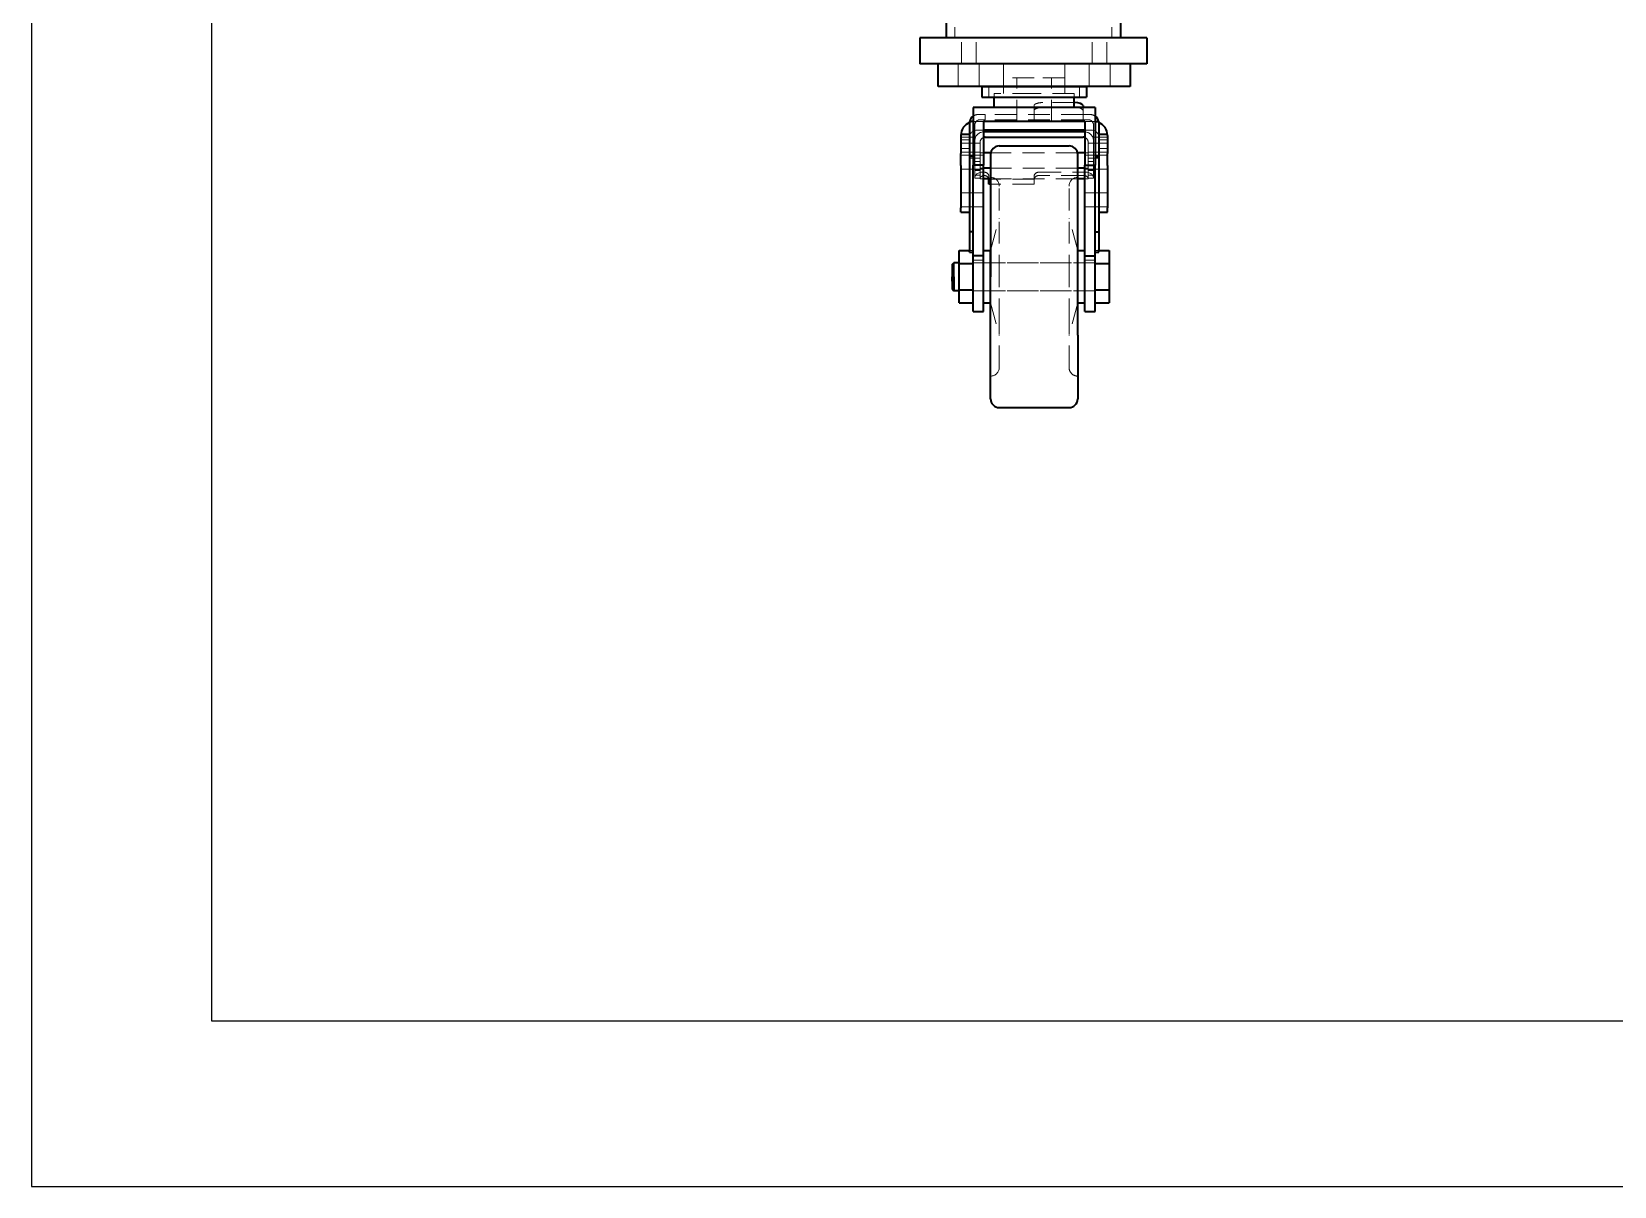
# Model space of a CAD drawing. Header units: millimetres. Extents: x -10155 to 20189, y -25550 to -22580.
# Drawn here: x -10155 to -9248, y -25550 to -24888 of the extents above; entities that cross this region are included whole.
import ezdxf

# ---------------------------------------------------------------- set-up
doc = ezdxf.new("R2010")
doc.units = ezdxf.units.MM
doc.linetypes.add('HIDDEN-HOKUTO', pattern=[3.8, 2.5, -1.3])
doc.layers.add('AM_HID', color=1, linetype='HIDDEN-HOKUTO', lineweight=25)
doc.layers.add('title_frame', color=7, linetype='Continuous')

msp = doc.modelspace()

# ---------------------------------------------------------------- linework, layer by layer
at = {"color": 7, "lineweight": 35}
for p, q in [((-9631.246, -24828.046), (-9631.246, -24891.046)), ((-9531.246, -24828.046), (-9531.246, -24891.046)), ((-9516.246, -24891.046), (-9646.246, -24891.046)), ((-9516.246, -24906.046), (-9646.246, -24906.046)), ((-9525.746, -24906.046), (-9635.746, -24906.046)), ((-9525.746, -24919.046), (-9635.746, -24919.046)), ((-9610.746, -24919.046), (-9580.746, -24919.046)), ((-9610.746, -24925.046), (-9580.746, -24925.046)), ((-9580.746, -24919.046), (-9550.746, -24919.046)), ((-9580.746, -24925.046), (-9550.746, -24925.046)), ((-9545.746, -24931.046), (-9615.746, -24931.046)), ((-9615.746, -24931.046), (-9615.746, -24964.046)), ((-9545.746, -24931.046), (-9545.746, -24964.046)), ((-9617.746, -24939.046), (-9617.746, -24959.046)), ((-9609.746, -24939.046), (-9609.746, -24964.046)), ((-9551.746, -24939.046), (-9609.746, -24939.046)), ((-9551.746, -24944.046), (-9609.746, -24944.046)), ((-9551.746, -24945.046), (-9609.746, -24945.046)), ((-9551.746, -24939.046), (-9551.746, -24964.046)), ((-9543.746, -24939.046), (-9543.746, -24959.046)), ((-9608.746, -24948.046), (-9552.746, -24948.046)), ((-9600.746, -24953.046), (-9560.746, -24953.046)), ((-9617.746, -24959.046), (-9617.746, -25002.348)), ((-9605.746, -24958.046), (-9605.746, -25028.046)), ((-9555.746, -25028.046), (-9555.746, -24958.046)), ((-9543.746, -24959.046), (-9543.746, -25002.348)), ((-9622.746, -24964.2), (-9622.746, -24988.546)), ((-9615.746, -25016.099), (-9615.746, -24964.046)), ((-9609.746, -25016.099), (-9609.746, -24964.046)), ((-9551.746, -25016.099), (-9551.746, -24964.046)), ((-9545.746, -25016.099), (-9545.746, -24964.046)), ((-9538.746, -24964.2), (-9538.746, -24988.546)), ((-9615.746, -25045.703), (-9615.746, -25016.099)), ((-9609.746, -25045.703), (-9609.746, -25016.099)), ((-9551.746, -25035.238), (-9551.746, -25013.046)), ((-9551.746, -25045.703), (-9551.746, -25016.099)), ((-9545.746, -25045.703), (-9545.746, -25016.099)), ((-9605.746, -25061.606), (-9605.746, -25028.046)), ((-9555.746, -25061.606), (-9555.746, -25028.046)), ((-9605.746, -25098.046), (-9605.746, -25061.606)), ((-9555.746, -25061.606), (-9555.746, -25098.046)), ((-9600.746, -25103.046), (-9560.746, -25103.046)), ((-9600.746, -25103.046), (-9560.746, -25103.046))]:
    msp.add_line(p, q, dxfattribs=at)
at = {"color": 7, "lineweight": 35, "ltscale": 0.375}
for p, q in [((-9646.246, -24891.046), (-9646.246, -24906.046)), ((-9516.246, -24891.046), (-9516.246, -24906.046)), ((-9623.746, -25035.546), (-9623.746, -25020.546)), ((-9615.746, -25035.546), (-9615.746, -25020.546)), ((-9537.746, -25020.546), (-9537.746, -25035.546))]:
    msp.add_line(p, q, dxfattribs=at)
at = {"color": 7, "lineweight": 35, "ltscale": 0.325}
for p, q in [((-9635.746, -24919.046), (-9635.746, -24906.046)), ((-9525.746, -24906.046), (-9525.746, -24919.046))]:
    msp.add_line(p, q, dxfattribs=at)
at = {"color": 7, "lineweight": 35, "ltscale": 0.15}
for p, q in [((-9610.746, -24919.046), (-9610.746, -24925.046)), ((-9610.746, -24919.046), (-9610.746, -24925.046)), ((-9603.746, -24931.046), (-9603.746, -24925.046)), ((-9557.746, -24931.046), (-9557.746, -24925.046)), ((-9550.746, -24919.046), (-9550.746, -24925.046)), ((-9609.746, -24964.046), (-9615.746, -24964.046)), ((-9551.746, -24964.046), (-9545.746, -24964.046)), ((-9623.746, -25013.046), (-9617.746, -25013.046)), ((-9609.746, -25016.099), (-9615.746, -25016.099)), ((-9551.746, -25016.099), (-9545.746, -25016.099)), ((-9543.746, -25013.046), (-9537.746, -25013.046)), ((-9615.746, -25048.046), (-9609.746, -25048.046)), ((-9551.746, -25048.046), (-9545.746, -25048.046))]:
    msp.add_line(p, q, dxfattribs=at)
at = {"color": 7, "lineweight": 35, "ltscale": 0.150012}
msp.add_line((-9603.746, -24931.046), (-9603.746, -24925.046), dxfattribs=at)
at = {"color": 7, "lineweight": 35, "ltscale": 0.028255}
msp.add_line((-9552.746, -24929.916), (-9552.746, -24931.046), dxfattribs=at)
at = {"color": 7, "lineweight": 35, "ltscale": 0.05}
for p, q in [((-9615.746, -24939.046), (-9617.746, -24939.046)), ((-9545.746, -24939.046), (-9543.746, -24939.046)), ((-9615.746, -24959.046), (-9617.746, -24959.046)), ((-9545.746, -24959.046), (-9543.746, -24959.046)), ((-9615.746, -25002.348), (-9617.746, -25002.348)), ((-9545.746, -25002.348), (-9543.746, -25002.348)), ((-9617.746, -25014.041), (-9615.746, -25014.041)), ((-9545.746, -25014.041), (-9543.746, -25014.041))]:
    msp.add_line(p, q, dxfattribs=at)
at = {"color": 7, "lineweight": 35, "ltscale": 0.258076}
for p, q in [((-9622.746, -24947.046), (-9622.746, -24957.369)), ((-9538.746, -24947.046), (-9538.746, -24957.369))]:
    msp.add_line(p, q, dxfattribs=at)
at = {"color": 7, "lineweight": 35, "ltscale": 0.124512}
msp.add_line((-9617.745, -24946.477), (-9622.726, -24946.477), dxfattribs=at)
at = {"color": 7, "lineweight": 35, "ltscale": 0.000395203}
msp.add_line((-9617.746, -24948.03), (-9617.746, -24948.046), dxfattribs=at)
at = {"color": 7, "lineweight": 35, "ltscale": 0.124475}
msp.add_line((-9538.766, -24946.477), (-9543.745, -24946.477), dxfattribs=at)
at = {"color": 7, "lineweight": 35, "ltscale": 0.170753}
for p, q in [((-9622.746, -24964.2), (-9622.746, -24957.369)), ((-9538.746, -24964.2), (-9538.746, -24957.369))]:
    msp.add_line(p, q, dxfattribs=at)
at = {"color": 7, "lineweight": 35, "ltscale": 0.102808}
for p, q in [((-9605.633, -24956.993), (-9609.746, -24956.993)), ((-9551.746, -24956.993), (-9555.858, -24956.993))]:
    msp.add_line(p, q, dxfattribs=at)
at = {"color": 7, "lineweight": 35, "ltscale": 0.1}
for p, q in [((-9605.746, -24965.827), (-9609.746, -24965.827)), ((-9605.745, -24971.973), (-9609.745, -24971.973)), ((-9551.746, -24965.827), (-9555.746, -24965.827)), ((-9551.745, -24971.973), (-9555.745, -24971.973)), ((-9609.746, -25013.046), (-9605.746, -25013.046)), ((-9555.746, -25013.046), (-9551.746, -25013.046)), ((-9609.746, -25043.046), (-9605.746, -25043.046)), ((-9609.746, -25043.046), (-9605.746, -25043.046)), ((-9555.746, -25043.046), (-9551.746, -25043.046)), ((-9555.746, -25043.046), (-9551.746, -25043.046))]:
    msp.add_line(p, q, dxfattribs=at)
at = {"color": 7, "lineweight": 35, "ltscale": 0.069804}
msp.add_line((-9606.746, -24975.046), (-9606.746, -24972.254), dxfattribs=at)
at = {"color": 7, "lineweight": 35, "ltscale": 0.025012}
msp.add_line((-9605.745, -24975.046), (-9606.746, -24975.046), dxfattribs=at)
at = {"color": 7, "lineweight": 35, "ltscale": 0.0625}
for p, q in [((-9622.746, -24991.046), (-9622.746, -24988.546)), ((-9538.746, -24991.046), (-9538.746, -24988.546))]:
    msp.add_line(p, q, dxfattribs=at)
at = {"color": 7, "lineweight": 35, "ltscale": 0.125}
for p, q in [((-9622.746, -24991.046), (-9617.746, -24991.046)), ((-9543.746, -24991.046), (-9538.746, -24991.046))]:
    msp.add_line(p, q, dxfattribs=at)
at = {"color": 7, "lineweight": 35, "ltscale": 0.255734}
for p, q in [((-9617.746, -25002.348), (-9617.746, -25012.577)), ((-9543.746, -25002.348), (-9543.746, -25012.577))]:
    msp.add_line(p, q, dxfattribs=at)
at = {"color": 7, "lineweight": 35, "ltscale": 0.187502}
for p, q in [((-9623.746, -25020.546), (-9623.746, -25013.046)), ((-9537.746, -25013.046), (-9537.746, -25020.546))]:
    msp.add_line(p, q, dxfattribs=at)
at = {"color": 7, "lineweight": 35, "ltscale": 0.036612}
for p, q in [((-9617.746, -25014.041), (-9617.746, -25012.577)), ((-9543.746, -25014.041), (-9543.746, -25012.577))]:
    msp.add_line(p, q, dxfattribs=at)
at = {"color": 7, "lineweight": 35, "ltscale": 0.162624}
msp.add_line((-9615.746, -25020.546), (-9615.746, -25014.041), dxfattribs=at)
at = {"color": 7, "lineweight": 35, "ltscale": 0.045906}
msp.add_line((-9605.746, -25014.883), (-9605.746, -25013.046), dxfattribs=at)
at = {"color": 7, "lineweight": 35, "ltscale": 0.223517}
msp.add_line((-9605.746, -25023.823), (-9605.746, -25014.883), dxfattribs=at)
at = {"color": 7, "lineweight": 35, "ltscale": 0.035355}
for p, q in [((-9627.746, -25021.046), (-9626.746, -25020.046)), ((-9627.746, -25035.046), (-9626.746, -25036.046))]:
    msp.add_line(p, q, dxfattribs=at)
at = {"color": 7, "lineweight": 35, "ltscale": 0.175}
msp.add_line((-9627.746, -25021.046), (-9627.746, -25028.046), dxfattribs=at)
at = {"color": 7, "lineweight": 35, "ltscale": 0.2}
for p, q in [((-9626.746, -25028.046), (-9626.746, -25020.046)), ((-9623.746, -25020.546), (-9615.746, -25020.546)), ((-9545.746, -25020.546), (-9537.746, -25020.546)), ((-9623.746, -25035.546), (-9615.746, -25035.546)), ((-9545.746, -25035.546), (-9537.746, -25035.546)), ((-9623.746, -25043.046), (-9615.746, -25043.046)), ((-9623.746, -25043.046), (-9615.746, -25043.046)), ((-9545.746, -25043.046), (-9537.746, -25043.046)), ((-9545.746, -25043.046), (-9537.746, -25043.046))]:
    msp.add_line(p, q, dxfattribs=at)
at = {"color": 7, "lineweight": 35, "ltscale": 0.075}
for p, q in [((-9623.746, -25020.046), (-9626.746, -25020.046)), ((-9623.746, -25036.046), (-9626.746, -25036.046)), ((-9623.746, -25036.046), (-9626.746, -25036.046))]:
    msp.add_line(p, q, dxfattribs=at)
at = {"color": 7, "lineweight": 35, "ltscale": 0.14574}
msp.add_line((-9605.746, -25029.653), (-9605.746, -25023.823), dxfattribs=at)
at = {"color": 7, "lineweight": 35, "ltscale": 0.061963}
msp.add_line((-9627.746, -25030.525), (-9627.746, -25028.046), dxfattribs=at)
at = {"color": 7, "lineweight": 35, "ltscale": 0.113037}
msp.add_line((-9627.746, -25030.525), (-9627.746, -25035.046), dxfattribs=at)
at = {"color": 7, "lineweight": 35, "ltscale": 0.035357}
msp.add_line((-9627.746, -25035.046), (-9626.746, -25036.046), dxfattribs=at)
at = {"color": 7, "lineweight": 35, "ltscale": 0.070816}
msp.add_line((-9626.746, -25028.046), (-9626.746, -25030.879), dxfattribs=at)
at = {"color": 7, "lineweight": 35, "ltscale": 0.129184}
msp.add_line((-9626.746, -25030.879), (-9626.746, -25036.046), dxfattribs=at)
at = {"color": 7, "lineweight": 35, "ltscale": 0.1875}
for p, q in [((-9623.746, -25043.046), (-9623.746, -25035.546)), ((-9615.746, -25043.046), (-9615.746, -25035.546)), ((-9537.746, -25035.546), (-9537.746, -25043.046))]:
    msp.add_line(p, q, dxfattribs=at)
at = {"color": 7, "lineweight": 35, "ltscale": 0.139624}
msp.add_line((-9605.746, -25035.238), (-9605.746, -25029.653), dxfattribs=at)
at = {"color": 7, "lineweight": 35, "ltscale": 0.195215}
for p, q in [((-9605.746, -25043.046), (-9605.746, -25035.238)), ((-9551.746, -25043.046), (-9551.746, -25035.238))]:
    msp.add_line(p, q, dxfattribs=at)
at = {"color": 7, "lineweight": 35, "ltscale": 0.058578}
for p, q in [((-9615.746, -25048.046), (-9615.746, -25045.703)), ((-9609.746, -25048.046), (-9609.746, -25045.703)), ((-9551.746, -25048.046), (-9551.746, -25045.703)), ((-9545.746, -25048.046), (-9545.746, -25045.703))]:
    msp.add_line(p, q, dxfattribs=at)
at = {"color": 7, "lineweight": 35}
for centre, radius, start, end in [((-9612.746, -24940.046), 5, 126.862691, 168.456903), ((-9548.746, -24940.046), 5, 11.537603, 53.122893), ((-9614.746, -24947.046), 8, 112.020614, 179.999991), ((-9546.746, -24947.046), 8, 359.999997, 67.971987), ((-9608.746, -24951.046), 3, 89.999996, 109.460803), ((-9600.746, -24958.046), 5, 89.999996, 179.999991), ((-9560.746, -24958.046), 5, 359.999997, 89.999996), ((-9552.746, -24951.046), 3, 70.518363, 89.999996), ((-9600.746, -25098.046), 5, 179.999991, 269.999997), ((-9600.746, -25098.046), 5, 179.999991, 269.999997), ((-9560.746, -25098.046), 5, 269.999997, 359.999997)]:
    msp.add_arc(centre, radius, start, end, dxfattribs=at)
for centre, major_axis, ratio, end_param in [((-9557.746, -24929.916), (-5, 0), 0.3420201, 4.712389), ((-9609.746, -24972.254), (-3, 0), 0.7660444, 3.264376)]:
    msp.add_ellipse(centre, major_axis=major_axis, ratio=ratio, start_param=3.1415927, end_param=end_param, dxfattribs=at)
at = {"layer": 'AM_HID', "color": 1, "lineweight": 13, "ltscale": 5}
for p, q in [((-9626.246, -24828.046), (-9626.246, -24891.046)), ((-9536.246, -24828.046), (-9536.246, -24891.046)), ((-9631.246, -24891.046), (-9626.852, -24891.046)), ((-9626.852, -24891.046), (-9616.246, -24891.046)), ((-9622.434, -24906.046), (-9622.434, -24891.046)), ((-9622.434, -24906.046), (-9622.434, -24891.046)), ((-9622.434, -24906.046), (-9622.434, -24891.046)), ((-9622.434, -24906.046), (-9622.434, -24891.046)), ((-9546.246, -24891.046), (-9616.246, -24891.046)), ((-9614.058, -24906.046), (-9614.058, -24891.046)), ((-9614.058, -24906.046), (-9614.058, -24891.046)), ((-9614.058, -24906.046), (-9614.058, -24891.046)), ((-9614.058, -24906.046), (-9614.058, -24891.046)), ((-9547.434, -24906.046), (-9547.434, -24891.046)), ((-9547.434, -24906.046), (-9547.434, -24891.046)), ((-9547.434, -24906.046), (-9547.434, -24891.046)), ((-9547.434, -24906.046), (-9547.434, -24891.046)), ((-9546.246, -24891.046), (-9535.639, -24891.046)), ((-9539.058, -24906.046), (-9539.058, -24891.046)), ((-9539.058, -24906.046), (-9539.058, -24891.046)), ((-9539.058, -24906.046), (-9539.058, -24891.046)), ((-9539.058, -24906.046), (-9539.058, -24891.046)), ((-9535.639, -24891.046), (-9531.246, -24891.046)), ((-9624.246, -24906.046), (-9624.246, -24919.046)), ((-9624.246, -24906.046), (-9624.246, -24919.046)), ((-9624.246, -24906.046), (-9624.246, -24919.046)), ((-9624.246, -24906.046), (-9624.246, -24919.046)), ((-9612.246, -24906.046), (-9612.246, -24919.046)), ((-9612.246, -24906.046), (-9612.246, -24919.046)), ((-9612.246, -24906.046), (-9612.246, -24919.046)), ((-9612.246, -24906.046), (-9612.246, -24919.046)), ((-9598.246, -24919.046), (-9598.246, -24906.046)), ((-9598.246, -24919.046), (-9598.246, -24906.046)), ((-9563.246, -24919.046), (-9563.246, -24906.046)), ((-9563.246, -24919.046), (-9563.246, -24906.046)), ((-9549.246, -24906.046), (-9549.246, -24919.046)), ((-9549.246, -24906.046), (-9549.246, -24919.046)), ((-9549.246, -24906.046), (-9549.246, -24919.046)), ((-9549.246, -24906.046), (-9549.246, -24919.046)), ((-9537.246, -24906.046), (-9537.246, -24919.046)), ((-9537.246, -24906.046), (-9537.246, -24919.046)), ((-9537.246, -24906.046), (-9537.246, -24919.046)), ((-9537.246, -24906.046), (-9537.246, -24919.046)), ((-9580.746, -24914.046), (-9598.246, -24914.046)), ((-9598.246, -24923.046), (-9598.246, -24914.046)), ((-9598.246, -24923.046), (-9598.246, -24914.046)), ((-9590.746, -24939.046), (-9590.746, -24914.046)), ((-9590.746, -24939.046), (-9590.746, -24914.046)), ((-9563.246, -24914.046), (-9580.746, -24914.046)), ((-9570.746, -24939.046), (-9570.746, -24914.046)), ((-9570.746, -24939.046), (-9570.746, -24914.046)), ((-9563.246, -24923.046), (-9563.246, -24914.046)), ((-9563.246, -24923.046), (-9563.246, -24914.046)), ((-9606.746, -24919.046), (-9606.746, -24925.046)), ((-9606.746, -24919.046), (-9606.746, -24925.046)), ((-9580.746, -24923.046), (-9603.746, -24923.046)), ((-9603.746, -24925.046), (-9603.746, -24923.046)), ((-9603.746, -24925.046), (-9603.746, -24923.046)), ((-9557.746, -24923.046), (-9580.746, -24923.046)), ((-9557.746, -24925.046), (-9557.746, -24923.046)), ((-9557.746, -24931.046), (-9557.746, -24923.046)), ((-9554.746, -24919.046), (-9554.746, -24925.046)), ((-9554.746, -24919.046), (-9554.746, -24925.046)), ((-9550.746, -24919.046), (-9550.746, -24925.046)), ((-9611.746, -24935.046), (-9612.746, -24935.046)), ((-9608.746, -24935.046), (-9611.746, -24935.046)), ((-9552.746, -24935.046), (-9608.746, -24935.046)), ((-9608.746, -24938.046), (-9608.746, -24935.046)), ((-9580.746, -24929.916), (-9580.746, -24935.046)), ((-9580.746, -24938.046), (-9580.746, -24935.046)), ((-9557.746, -24928.206), (-9575.746, -24928.206)), ((-9557.746, -24931.025), (-9575.746, -24931.025)), ((-9552.746, -24931.046), (-9552.746, -24935.046)), ((-9549.746, -24935.046), (-9552.746, -24935.046)), ((-9552.746, -24938.046), (-9552.746, -24935.046)), ((-9549.746, -24935.046), (-9548.746, -24935.046)), ((-9615.746, -24939.046), (-9609.746, -24939.046)), ((-9615.746, -24939.046), (-9609.746, -24939.046)), ((-9609.746, -24939.046), (-9614.746, -24939.046)), ((-9614.746, -24941.046), (-9614.746, -24948.046)), ((-9609.746, -24944.046), (-9613.746, -24944.046)), ((-9608.746, -24938.046), (-9611.746, -24938.046)), ((-9552.746, -24938.046), (-9608.746, -24938.046)), ((-9549.746, -24938.046), (-9552.746, -24938.046)), ((-9551.746, -24939.046), (-9545.746, -24939.046)), ((-9551.746, -24939.046), (-9545.746, -24939.046)), ((-9547.746, -24944.046), (-9551.746, -24944.046)), ((-9546.746, -24939.046), (-9551.745, -24939.046)), ((-9546.746, -24941.046), (-9546.746, -24948.046)), ((-9617.746, -24948.046), (-9622.746, -24948.046)), ((-9622.746, -24949.546), (-9617.746, -24949.546)), ((-9622.746, -24951.546), (-9617.746, -24951.546)), ((-9614.746, -24948.046), (-9617.746, -24948.046)), ((-9614.746, -24948.046), (-9617.746, -24948.046)), ((-9614.746, -24951.546), (-9617.746, -24951.546)), ((-9614.746, -24951.546), (-9617.746, -24951.546)), ((-9617.425, -24946.477), (-9617.745, -24946.477)), ((-9614.746, -24948.046), (-9614.746, -24956.756)), ((-9614.746, -24950.046), (-9614.746, -24956.046)), ((-9611.746, -24951.546), (-9614.746, -24951.546)), ((-9611.746, -24951.046), (-9611.746, -24956.046)), ((-9600.746, -24953.046), (-9560.746, -24953.046)), ((-9549.746, -24956.046), (-9549.746, -24951.046)), ((-9546.746, -24951.546), (-9549.746, -24951.546)), ((-9543.746, -24948.046), (-9546.746, -24948.046)), ((-9543.746, -24948.046), (-9546.746, -24948.046)), ((-9546.746, -24948.046), (-9546.746, -24956.756)), ((-9546.746, -24950.046), (-9546.746, -24956.046)), ((-9543.746, -24951.546), (-9546.746, -24951.546)), ((-9543.746, -24951.546), (-9546.746, -24951.546)), ((-9543.745, -24946.477), (-9544.066, -24946.477)), ((-9543.746, -24948.046), (-9538.746, -24948.046)), ((-9543.746, -24949.546), (-9538.746, -24949.546)), ((-9543.746, -24951.546), (-9538.746, -24951.546)), ((-9622.746, -24954.546), (-9617.746, -24954.546)), ((-9622.746, -24956.546), (-9617.746, -24956.546)), ((-9622.746, -24958.396), (-9617.746, -24958.396)), ((-9614.746, -24956.546), (-9617.746, -24956.546)), ((-9614.746, -24956.546), (-9617.746, -24956.546)), ((-9617.746, -24958.396), (-9609.746, -24958.396)), ((-9617.746, -24958.396), (-9609.746, -24958.396)), ((-9615.746, -24959.046), (-9617.746, -24959.046)), ((-9614.746, -24960.046), (-9617.746, -24960.046)), ((-9614.746, -24956.046), (-9614.746, -24960.046)), ((-9611.746, -24956.546), (-9614.746, -24956.546)), ((-9614.746, -24956.756), (-9614.746, -24960.046)), ((-9614.746, -24960.046), (-9614.746, -24968.473)), ((-9611.746, -24960.046), (-9614.746, -24960.046)), ((-9611.746, -24961.993), (-9614.746, -24961.993)), ((-9614.746, -24961.993), (-9614.746, -24964.493)), ((-9611.746, -24961.993), (-9614.746, -24961.993)), ((-9611.746, -24960.046), (-9611.746, -24956.046)), ((-9611.746, -24964.493), (-9611.746, -24956.993)), ((-9609.746, -24956.993), (-9611.746, -24956.993)), ((-9611.746, -24960.046), (-9611.746, -24968.473)), ((-9555.858, -24956.993), (-9605.633, -24956.993)), ((-9549.746, -24956.993), (-9551.746, -24956.993)), ((-9551.746, -24958.396), (-9543.746, -24958.396)), ((-9551.746, -24958.396), (-9543.746, -24958.396)), ((-9549.746, -24956.046), (-9549.746, -24960.046)), ((-9546.746, -24956.546), (-9549.746, -24956.546)), ((-9549.746, -24956.993), (-9549.746, -24964.493)), ((-9546.746, -24960.046), (-9549.746, -24960.046)), ((-9549.746, -24960.046), (-9549.746, -24968.473)), ((-9546.746, -24961.993), (-9549.746, -24961.993)), ((-9546.746, -24961.993), (-9549.746, -24961.993)), ((-9546.746, -24956.046), (-9546.746, -24960.046)), ((-9543.746, -24956.546), (-9546.746, -24956.546)), ((-9543.746, -24956.546), (-9546.746, -24956.546)), ((-9546.746, -24956.756), (-9546.746, -24960.046)), ((-9543.746, -24960.046), (-9546.746, -24960.046)), ((-9546.746, -24960.046), (-9546.746, -24968.473)), ((-9546.746, -24961.993), (-9546.746, -24964.493)), ((-9545.746, -24959.046), (-9543.746, -24959.046)), ((-9543.746, -24954.546), (-9538.746, -24954.546)), ((-9543.746, -24956.546), (-9538.746, -24956.546)), ((-9543.746, -24958.396), (-9538.746, -24958.396)), ((-9622.746, -24966.396), (-9617.746, -24966.396)), ((-9617.746, -24966.396), (-9609.746, -24966.396)), ((-9617.746, -24966.396), (-9609.746, -24966.396)), ((-9609.746, -24964.046), (-9615.746, -24964.046)), ((-9614.746, -24964.493), (-9614.746, -24966.993)), ((-9611.746, -24966.993), (-9614.746, -24966.993)), ((-9611.746, -24966.993), (-9614.746, -24966.993)), ((-9611.746, -24967.193), (-9614.746, -24967.193)), ((-9614.746, -24968.473), (-9614.746, -24969.902)), ((-9614.746, -24970.106), (-9614.746, -24969.902)), ((-9611.746, -24969.902), (-9614.746, -24969.902)), ((-9614.746, -24970.106), (-9614.746, -24971.535)), ((-9611.746, -24971.535), (-9614.746, -24971.535)), ((-9611.746, -24965.827), (-9611.746, -24964.493)), ((-9609.746, -24965.827), (-9611.746, -24965.827)), ((-9611.746, -24965.827), (-9611.746, -24971.973)), ((-9611.746, -24968.473), (-9611.746, -24969.902)), ((-9611.746, -24970.106), (-9611.746, -24969.902)), ((-9611.746, -24970.106), (-9611.746, -24971.535)), ((-9609.745, -24971.973), (-9611.746, -24971.973)), ((-9606.746, -24970.326), (-9606.746, -24972.254)), ((-9580.746, -24972.046), (-9606.746, -24972.046)), ((-9555.746, -24965.827), (-9605.746, -24965.827)), ((-9555.745, -24971.973), (-9605.745, -24971.973)), ((-9580.746, -24970.326), (-9580.746, -24972.254)), ((-9580.746, -24975.046), (-9580.746, -24972.254)), ((-9577.746, -24968.028), (-9551.746, -24968.028)), ((-9552.746, -24969.956), (-9577.746, -24969.956)), ((-9551.746, -24964.046), (-9545.746, -24964.046)), ((-9549.746, -24965.827), (-9551.746, -24965.827)), ((-9551.746, -24966.396), (-9543.746, -24966.396)), ((-9551.746, -24966.396), (-9543.746, -24966.396)), ((-9549.746, -24971.973), (-9551.745, -24971.973)), ((-9549.746, -24964.493), (-9549.746, -24965.827)), ((-9549.746, -24965.827), (-9549.746, -24971.973)), ((-9546.746, -24966.993), (-9549.746, -24966.993)), ((-9546.746, -24966.993), (-9549.746, -24966.993)), ((-9546.746, -24967.193), (-9549.746, -24967.193)), ((-9549.746, -24968.473), (-9549.746, -24969.902)), ((-9549.746, -24970.106), (-9549.746, -24969.902)), ((-9546.746, -24969.902), (-9549.746, -24969.902)), ((-9549.746, -24970.106), (-9549.746, -24971.535)), ((-9546.746, -24971.535), (-9549.746, -24971.535)), ((-9546.746, -24964.493), (-9546.746, -24966.993)), ((-9546.746, -24968.473), (-9546.746, -24969.902)), ((-9546.746, -24970.106), (-9546.746, -24969.902)), ((-9546.746, -24970.106), (-9546.746, -24971.535)), ((-9543.746, -24966.396), (-9538.746, -24966.396)), ((-9622.746, -24980.046), (-9617.746, -24980.046)), ((-9617.746, -24980.046), (-9609.746, -24980.046)), ((-9617.746, -24980.046), (-9609.746, -24980.046)), ((-9580.746, -24975.046), (-9605.745, -24975.046)), ((-9600.746, -25028.046), (-9600.746, -24976.046)), ((-9560.746, -25028.046), (-9560.746, -24976.046)), ((-9551.746, -24980.046), (-9543.746, -24980.046)), ((-9551.746, -24980.046), (-9543.746, -24980.046)), ((-9543.746, -24980.046), (-9538.746, -24980.046)), ((-9622.746, -24988.046), (-9617.746, -24988.046)), ((-9617.746, -24988.046), (-9609.746, -24988.046)), ((-9617.746, -24988.046), (-9609.746, -24988.046)), ((-9551.746, -24988.046), (-9543.746, -24988.046)), ((-9551.746, -24988.046), (-9543.746, -24988.046)), ((-9543.746, -24988.046), (-9538.746, -24988.046)), ((-9605.746, -25013.046), (-9600.746, -24994.386)), ((-9605.746, -25013.046), (-9600.746, -24994.386)), ((-9555.746, -25013.046), (-9560.746, -24994.386)), ((-9555.746, -25013.046), (-9560.746, -24994.386)), ((-9615.746, -25002.348), (-9617.746, -25002.348)), ((-9545.746, -25002.348), (-9543.746, -25002.348)), ((-9623.746, -25013.046), (-9615.746, -25013.046)), ((-9617.746, -25013.046), (-9615.746, -25013.046)), ((-9617.746, -25014.041), (-9615.746, -25014.041)), ((-9615.746, -25014.041), (-9615.746, -25013.046)), ((-9609.746, -25016.099), (-9615.746, -25016.099)), ((-9609.746, -25035.238), (-9609.746, -25013.046)), ((-9609.746, -25013.046), (-9605.746, -25013.046)), ((-9605.746, -25020.855), (-9605.746, -25013.046)), ((-9605.746, -25020.855), (-9605.746, -25013.046)), ((-9605.746, -25023.823), (-9605.746, -25014.883)), ((-9555.746, -25035.238), (-9555.746, -25013.046)), ((-9555.746, -25013.046), (-9555.746, -25035.238)), ((-9555.746, -25013.046), (-9551.746, -25013.046)), ((-9551.746, -25016.099), (-9545.746, -25016.099)), ((-9545.746, -25013.046), (-9545.746, -25020.546)), ((-9545.746, -25013.046), (-9543.746, -25013.046)), ((-9545.746, -25013.046), (-9537.746, -25013.046)), ((-9545.746, -25014.041), (-9543.746, -25014.041)), ((-9627.746, -25021.046), (-9626.746, -25020.046)), ((-9626.746, -25028.046), (-9626.746, -25020.046)), ((-9626.746, -25028.046), (-9626.746, -25020.046)), ((-9623.746, -25020.046), (-9626.746, -25020.046)), ((-9623.746, -25020.546), (-9615.746, -25020.546)), ((-9623.746, -25020.546), (-9615.746, -25020.546)), ((-9623.746, -25020.546), (-9615.746, -25020.546)), ((-9609.746, -25018.552), (-9615.746, -25018.552)), ((-9609.746, -25018.552), (-9615.746, -25018.552)), ((-9615.746, -25020.046), (-9609.746, -25020.046)), ((-9545.746, -25020.046), (-9615.746, -25020.046)), ((-9615.746, -25020.046), (-9609.746, -25020.046)), ((-9545.746, -25020.046), (-9615.746, -25020.046)), ((-9609.746, -25020.046), (-9551.746, -25020.046)), ((-9609.746, -25020.046), (-9551.746, -25020.046)), ((-9605.746, -25026.44), (-9605.746, -25020.855)), ((-9605.746, -25026.44), (-9605.746, -25020.855)), ((-9605.746, -25029.653), (-9605.746, -25023.823)), ((-9605.746, -25032.269), (-9605.746, -25026.44)), ((-9605.746, -25032.269), (-9605.746, -25026.44)), ((-9555.746, -25020.855), (-9555.746, -25043.046)), ((-9555.746, -25020.855), (-9555.746, -25043.046)), ((-9551.746, -25018.552), (-9545.746, -25018.552)), ((-9551.746, -25018.552), (-9545.746, -25018.552)), ((-9551.746, -25020.046), (-9545.746, -25020.046)), ((-9551.746, -25020.046), (-9545.746, -25020.046)), ((-9545.746, -25020.546), (-9545.746, -25035.546)), ((-9545.746, -25020.546), (-9537.746, -25020.546)), ((-9545.746, -25020.546), (-9537.746, -25020.546)), ((-9545.746, -25020.546), (-9537.746, -25020.546)), ((-9626.746, -25030.77), (-9626.746, -25028.046)), ((-9626.746, -25030.77), (-9626.746, -25028.046)), ((-9626.746, -25028.046), (-9626.746, -25030.879)), ((-9626.746, -25033.169), (-9626.746, -25030.77)), ((-9626.746, -25033.169), (-9626.746, -25030.77)), ((-9626.746, -25030.879), (-9626.746, -25036.046)), ((-9626.746, -25033.169), (-9626.746, -25035.916)), ((-9626.746, -25033.169), (-9626.746, -25035.916)), ((-9626.746, -25035.916), (-9626.746, -25036.046)), ((-9626.746, -25035.916), (-9626.746, -25036.046)), ((-9623.746, -25035.546), (-9615.746, -25035.546)), ((-9623.746, -25035.546), (-9615.746, -25035.546)), ((-9623.746, -25035.546), (-9615.746, -25035.546)), ((-9615.746, -25036.046), (-9609.746, -25036.046)), ((-9545.746, -25036.046), (-9615.746, -25036.046)), ((-9615.746, -25036.046), (-9609.746, -25036.046)), ((-9545.746, -25036.046), (-9615.746, -25036.046)), ((-9609.746, -25043.046), (-9609.746, -25035.238)), ((-9609.746, -25036.046), (-9551.746, -25036.046)), ((-9609.746, -25036.046), (-9551.746, -25036.046)), ((-9605.746, -25035.238), (-9605.746, -25029.653)), ((-9605.746, -25041.21), (-9605.746, -25032.269)), ((-9605.746, -25041.21), (-9605.746, -25032.269)), ((-9605.746, -25043.046), (-9605.746, -25035.238)), ((-9600.746, -25052.976), (-9600.746, -25028.046)), ((-9560.746, -25052.976), (-9560.746, -25028.046)), ((-9551.746, -25036.046), (-9545.746, -25036.046)), ((-9551.746, -25036.046), (-9545.746, -25036.046)), ((-9545.746, -25035.546), (-9545.746, -25043.046)), ((-9545.746, -25035.546), (-9537.746, -25035.546)), ((-9545.746, -25035.546), (-9537.746, -25035.546)), ((-9545.746, -25035.546), (-9537.746, -25035.546)), ((-9605.746, -25043.046), (-9605.746, -25041.21)), ((-9605.746, -25043.046), (-9605.746, -25041.21)), ((-9605.746, -25043.046), (-9600.746, -25061.707)), ((-9605.746, -25043.046), (-9600.746, -25061.707)), ((-9555.746, -25043.046), (-9560.746, -25061.707)), ((-9555.746, -25043.046), (-9560.746, -25061.707)), ((-9600.746, -25080.046), (-9600.746, -25052.976)), ((-9560.746, -25080.046), (-9560.746, -25052.976))]:
    msp.add_line(p, q, dxfattribs=at)
for points in [[(-9605.695, -24957.335), (-9605.723, -24957.664), (-9605.744, -24958.501), (-9605.746, -24958.871)], [(-9611.746, -24971.474), (-9611.717, -24971.367), (-9611.479, -24971.034), (-9610.982, -24970.599)], [(-9549.746, -24971.474), (-9549.75, -24971.438), (-9549.786, -24971.343), (-9549.909, -24971.155), (-9550.111, -24970.931), (-9550.51, -24970.599)]]:
    msp.add_lwpolyline(points, dxfattribs=at)
for centre, radius, start, end in [((-9612.746, -24940.046), 5, 89.999996, 126.862691), ((-9548.746, -24940.046), 5, 53.122893, 89.999996), ((-9612.746, -24940.046), 5, 168.456903, 179.999991), ((-9613.746, -24948.046), 4, 89.999996, 179.773516), ((-9614.746, -24947.046), 8, 89.999996, 112.020614), ((-9611.746, -24941.046), 3, 89.999996, 179.999991), ((-9609.746, -24950.046), 5, 89.999996, 179.999991), ((-9551.746, -24950.046), 5, 359.999997, 89.999996), ((-9549.746, -24941.046), 3, 359.999997, 89.999996), ((-9547.746, -24948.046), 4, 359.999997, 89.999996), ((-9546.746, -24947.046), 8, 67.971987, 89.999996), ((-9548.746, -24940.046), 5, 359.999997, 11.537603), ((-9608.746, -24951.046), 3, 109.460803, 179.999991), ((-9600.746, -24958.046), 5, 89.999996, 171.826195), ((-9560.746, -24958.046), 5, 359.999997, 89.999996), ((-9552.746, -24951.046), 3, 359.999997, 70.518363), ((-9612.854, -24971.219), 1.894, 160.88919, 177.735784), ((-9609.289, -24972.086), 2.071, 74.808917, 102.7573), ((-9605.746, -24976.046), 5, 359.999997, 89.999996), ((-9605.746, -24976.046), 5, 359.999997, 89.999996), ((-9555.746, -24976.046), 5, 89.999996, 179.999991), ((-9555.746, -24976.046), 5, 89.999996, 179.999991), ((-9548.637, -24971.219), 1.894, 2.264213, 19.110811), ((-9605.746, -25080.046), 5, 269.999997, 359.999997), ((-9605.746, -25080.046), 5, 269.999997, 359.999997), ((-9555.746, -25080.046), 5, 179.999991, 269.999997), ((-9555.746, -25080.046), 5, 179.999991, 269.999997), ((-9560.746, -25098.046), 5, 269.999997, 359.999997)]:
    msp.add_arc(centre, radius, start, end, dxfattribs=at)
for centre, major_axis, ratio, start_param, end_param in [((-9575.746, -24929.916), (5, 0), 0.3420201, 1.5707963, 3.1415927), ((-9575.746, -24932.735), (5, 0), 0.3420201, 1.5707963, 3.1415927), ((-9557.746, -24932.735), (5, 0), 0.3420201, 0, 1.5707963), ((-9609.746, -24971.242), (5, 0), 0.6427876, 1.5707963, 2.9402347), ((-9608.746, -24971.884), (-3, 0), 0.6427876, 5.0522259, 5.5534577), ((-9609.746, -24970.326), (-3, 0), 0.7660444, 3.1415927, 4.712389), ((-9609.746, -24972.254), (-3, 0), 0.7660444, 3.264376, 4.3725521), ((-9577.746, -24970.326), (-3, 0), 0.7660444, 4.712389, 6.2831853), ((-9577.746, -24972.254), (-3, 0), 0.7660444, 4.712389, 6.2831853), ((-9552.746, -24971.884), (3, 0), 0.6427876, 0.7297277, 1.5707963), ((-9551.746, -24971.242), (-5, 0), 0.6427876, 3.3429506, 4.712389)]:
    msp.add_ellipse(centre, major_axis=major_axis, ratio=ratio, start_param=start_param, end_param=end_param, dxfattribs=at)
at = {"layer": 'title_frame', "color": 4}
msp.add_lwpolyline([(-5955.317, -22579.524), (-10155.317, -22579.524), (-10155.317, -25549.524), (-5955.317, -25549.524)], close=True, dxfattribs=at)
at = {"layer": 'title_frame'}
msp.add_lwpolyline([(-10052.067, -22674.149), (-6058.567, -22674.149), (-6058.567, -25454.899), (-10052.067, -25454.899)], close=True, dxfattribs=at)

doc.saveas('drawing.dxf')
